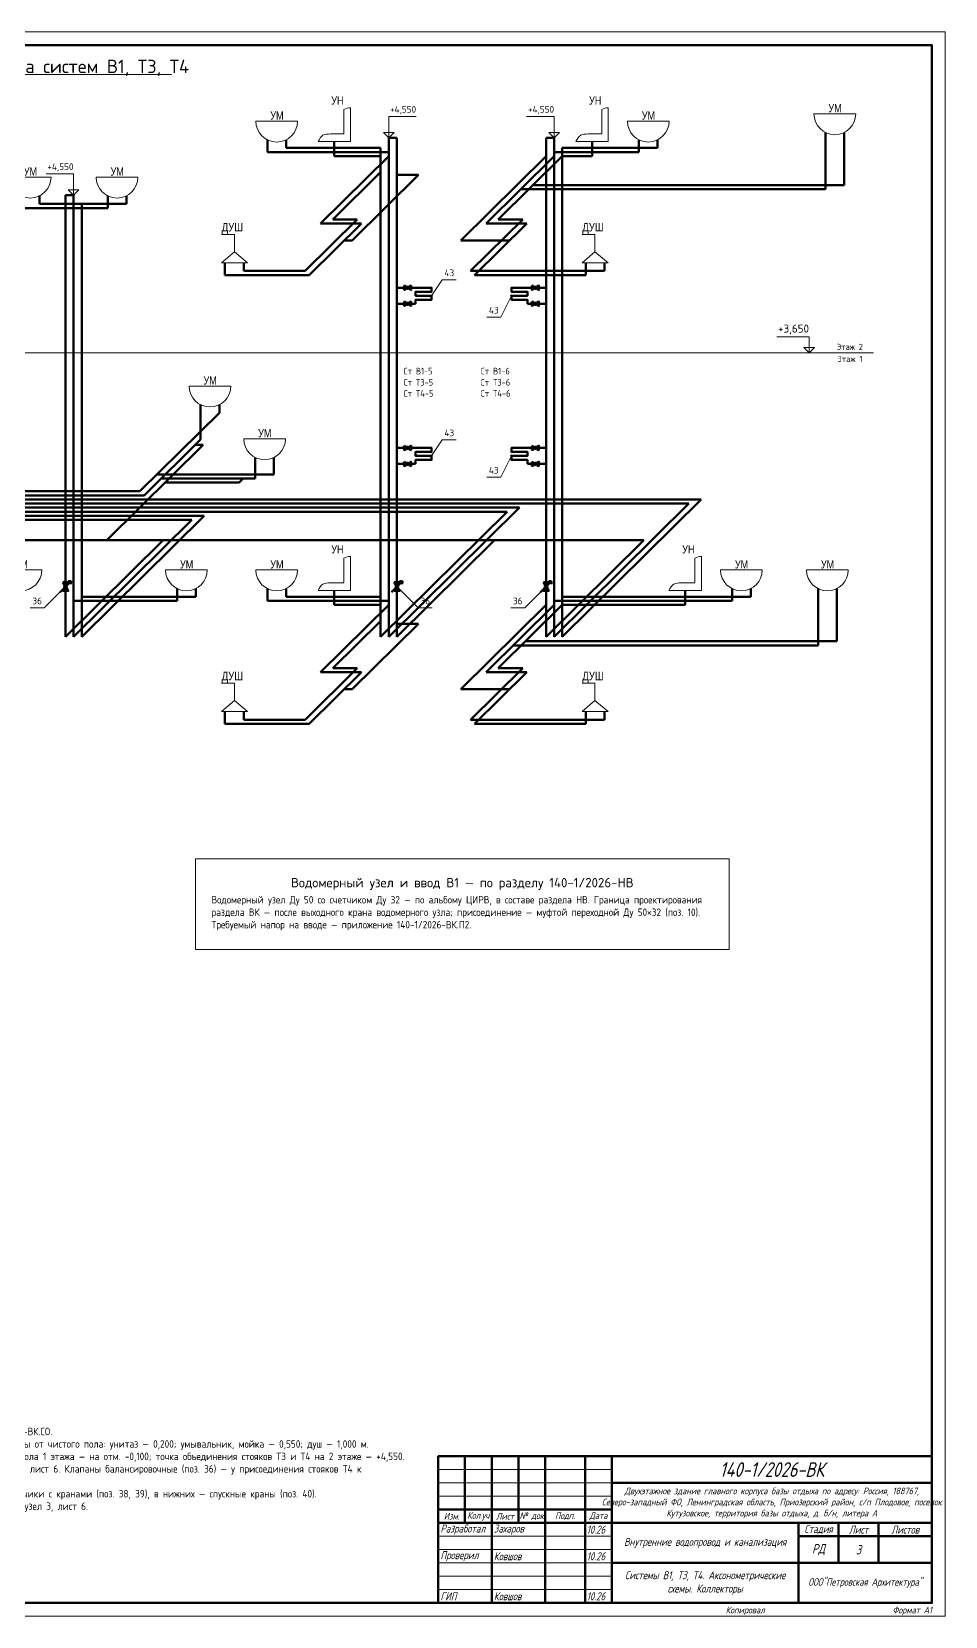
# Model space of a CAD drawing. Header units: millimetres. Extents: x -718 to 68664, y -49984 to -979.
# Drawn here: x 40418 to 68664, y -49984 to -979 of the extents above; entities that cross this region are included whole.
import ezdxf
from ezdxf.enums import TextEntityAlignment as Align

# ---------------------------------------------------------------- set-up
doc = ezdxf.new("R2010")
doc.units = ezdxf.units.MM
doc.linetypes.add('DASHED', pattern=[19.05, 12.7, -6.35])
for name, color, linetype, lineweight in [('Text', 7, 'Continuous', 15), ('ГВС (Т3)', 10, 'Continuous', 50), ('ГВС_циркуляция (Т4)', 6, 'Continuous', 50), ('Оборудование', 19, 'Continuous', 13), ('Рамка', 7, 'Continuous', 50), ('Таблицы', 7, 'Continuous', 18), ('Текст', 28, 'Continuous', 25), ('Тонкие', 8, 'Continuous', 13), ('ХВС (В1)', 5, 'Continuous', 50)]:
    doc.layers.add(name, color=color, linetype=linetype, lineweight=lineweight)
doc.styles.add('GOST', font='isocpeur.ttf', dxfattribs={"width": 0.9})
doc.styles.add('GOST_I', font='isocpeur.ttf', dxfattribs={"width": 0.8})
doc.styles.add('ISOCPEUR', font='isocpeur.ttf', dxfattribs={"width": 0.65})
doc.styles.add('ВАНЯ', font='isocpeur.ttf', dxfattribs={"width": 0.8, "height": 250})

# ---------------------------------------------------------------- blocks, each defined once
blk = doc.blocks.new('Умывальник')
at = {"layer": 'Оборудование'}
blk.add_line((-256, 256), (256, 256), dxfattribs=at)
blk.add_arc((0, 256), 256, 180, 0, dxfattribs=at)
at = {"layer": 'Оборудование', "insert": (-80, 375), "char_height": 100, "width": 453.43, "attachment_point": 1, "style": 'ВАНЯ'}
blk.add_mtext('{\\fArial|b0|i0|c204|p34;УМ}', dxfattribs=at)
blk = doc.blocks.new('Душ')
at = {"layer": 'Оборудование'}
for p, q in [((15448, -35911), (14824, -35911)), ((15448, -36758), (15448, -35911)), ((15448, -35911), (15448, -35911)), ((14824, -37304), (15448, -36758)), ((16095, -37304), (14824, -37304)), ((16095, -37304), (15448, -36758))]:
    blk.add_line(p, q, dxfattribs=at)
at = {"layer": 'Оборудование', "insert": (14827, -35343), "char_height": 420, "width": 578.01, "attachment_point": 1, "style": 'ВАНЯ'}
blk.add_mtext('{\\fArial|b0|i0|c204|p34;ДУШ}', dxfattribs=at)
blk = doc.blocks.new('Унитаз')
at = {"layer": 'Оборудование'}
for p, q in [((24083, -22839), (24083, -23137)), ((24163, -22817), (24163, -23234)), ((23917, -23140), (24083, -23140)), ((24163, -23234), (23765, -23234))]:
    blk.add_line(p, q, dxfattribs=at)
blk.add_arc((24163, -22969), 152, 90, 121.3609, dxfattribs=at)
blk.add_spline([(23765, -23234), (23826, -23155), (23917, -23140)], degree=3, dxfattribs=at)
at = {"layer": 'Оборудование', "insert": (23927, -22679), "char_height": 100, "width": 447.68, "attachment_point": 1, "style": 'ВАНЯ'}
blk.add_mtext('{\\fArial|b0|i0|c204|p34;УН}', dxfattribs=at)

msp = doc.modelspace()

# ---------------------------------------------------------------- linework, layer by layer
at = {"layer": 'Text'}
for p, q in [((39624, -2299), (44740, -2299)), ((51455, -4262), (51455, -3602)), ((51455, -3602), (52305, -3602)), ((55720, -3602), (56570, -3602)), ((56570, -4262), (56570, -3602)), ((51455, -4262), (51290, -4097)), ((51290, -4097), (51620, -4097)), ((51455, -4262), (51620, -4097)), ((56570, -4262), (56405, -4097)), ((56405, -4097), (56735, -4097)), ((56570, -4262), (56735, -4097)), ((40862, -5376), (41712, -5376)), ((41712, -6036), (41712, -5376)), ((41712, -6036), (41547, -5871)), ((41547, -5871), (41877, -5871)), ((41712, -6036), (41877, -5871)), ((52783, -9146), (53113, -8652)), ((53113, -8652), (53546, -8652)), ((55250, -9146), (54920, -9806)), ((54487, -9806), (54920, -9806)), ((63454, -10417), (64457, -10417)), ((64457, -10912), (64292, -10747)), ((64292, -10747), (64622, -10747)), ((64457, -10912), (64457, -10417)), ((64457, -10912), (64622, -10747)), ((52783, -14096), (53113, -13602)), ((53113, -13602), (53546, -13602)), ((55250, -14096), (54920, -14756)), ((54487, -14756), (54920, -14756)), ((41464, -18139), (40804, -18799)), ((51711, -18139), (52371, -18799)), ((56322, -18139), (55662, -18799)), ((40371, -18799), (40804, -18799)), ((52371, -18799), (52804, -18799)), ((55229, -18799), (55662, -18799))]:
    msp.add_line(p, q, dxfattribs=at)
at = {"layer": 'Text', "linetype": 'DASHED'}
msp.add_line((17240, -10910), (66441, -10910), dxfattribs=at)
at = {"layer": 'Text'}
for centre in [(52783, -9146), (55250, -9146), (52783, -14096), (55250, -14096), (41464, -18139), (51711, -18139), (56322, -18139)]:
    msp.add_circle(centre, 28.9, dxfattribs=at)
at = {"layer": 'ГВС (Т3)'}
for p, q in [((47705, -4323), (47705, -4701)), ((51456, -4259), (51456, -19694)), ((56571, -4259), (56571, -19694)), ((59191, -4323), (59191, -4701)), ((64960, -4096), (64960, -5850)), ((47705, -4701), (51456, -4701)), ((51456, -4827), (49350, -6910)), ((56571, -4827), (54465, -6910)), ((56571, -4701), (59191, -4701)), ((55536, -5850), (64960, -5850)), ((41714, -6034), (41714, -19694)), ((42767, -6054), (42767, -6432)), ((40083, -6432), (42767, -6432)), ((50610, -6910), (48997, -8504)), ((49350, -6910), (50610, -6910)), ((55725, -6910), (54112, -8504)), ((54465, -6910), (55725, -6910)), ((46394, -8127), (46394, -8504)), ((57550, -8127), (57550, -8504)), ((46394, -8504), (48997, -8504)), ((57550, -8504), (54112, -8504)), ((45641, -12516), (45641, -13587)), ((45641, -13587), (43890, -15319)), ((47329, -14147), (47329, -14795)), ((44419, -14795), (47329, -14795)), ((13343, -15571), (60740, -15571)), ((14102, -15319), (43890, -15319)), ((60740, -15571), (56571, -19694)), ((11825, -16075), (45373, -16075)), ((12963, -15697), (55497, -15697)), ((45373, -16075), (41714, -19694)), ((55497, -15697), (51456, -19694)), ((41714, -18580), (44913, -18580)), ((44913, -18202), (44913, -18580)), ((47705, -18202), (47705, -18580)), ((47705, -18580), (51456, -18580)), ((56571, -18580), (62070, -18580)), ((62070, -18202), (62070, -18580)), ((64730, -18202), (64730, -19957)), ((51456, -18706), (49350, -20789)), ((56571, -18706), (54465, -20789)), ((55306, -19957), (64730, -19957)), ((50610, -20789), (48997, -22384)), ((49350, -20789), (50610, -20789)), ((55725, -20789), (54112, -22384)), ((54465, -20789), (55725, -20789)), ((46394, -22006), (46394, -22384)), ((57550, -22006), (57550, -22384)), ((46394, -22384), (48997, -22384)), ((57550, -22384), (54112, -22384))]:
    msp.add_line(p, q, dxfattribs=at)
at = {"layer": 'ГВС_циркуляция (Т4)'}
for p, q in [((51456, -4259), (51708, -4259)), ((51708, -4259), (51708, -19694)), ((56319, -4259), (56319, -19694)), ((56319, -4259), (56571, -4259)), ((56319, -4827), (53681, -7435)), ((52381, -5407), (50330, -7435)), ((51708, -5407), (52381, -5407)), ((41462, -6034), (41462, -19694)), ((41462, -6034), (41714, -6034)), ((50078, -7435), (50330, -7435)), ((53681, -7435), (55193, -7435)), ((51711, -8899), (52288, -8899)), ((56322, -8899), (55745, -8899)), ((51711, -9394), (52288, -9394)), ((56322, -9394), (55745, -9394)), ((45723, -13755), (42740, -16705)), ((45723, -13755), (45471, -13755)), ((51711, -13849), (52288, -13849)), ((56322, -13849), (55745, -13849)), ((51711, -14344), (52288, -14344)), ((56322, -14344), (55745, -14344)), ((44544, -14921), (46830, -14921)), ((46957, -14795), (46830, -14921)), ((9928, -16705), (59341, -16705)), ((44484, -16705), (41462, -19694)), ((54730, -16705), (51708, -19694)), ((59341, -16705), (56319, -19694)), ((41293, -18311), (41636, -17967)), ((41636, -17967), (41543, -17974)), ((41636, -17967), (41629, -18060)), ((51539, -18311), (51882, -17967)), ((51882, -17967), (51790, -17974)), ((51882, -17967), (51876, -18060)), ((56151, -18311), (56494, -17967)), ((56494, -17967), (56402, -17974)), ((56494, -17967), (56488, -18060)), ((56319, -18706), (53681, -21315)), ((52381, -19287), (50330, -21315)), ((51708, -19287), (52381, -19287)), ((50078, -21315), (50330, -21315)), ((53681, -21315), (55193, -21315))]:
    msp.add_line(p, q, dxfattribs=at)
for points in [[(51934, -8832), (52148, -8966), (52148, -8832), (51934, -8966)], [(55885, -8832), (56100, -8966), (56100, -8832), (55885, -8966)], [(51934, -9327), (52148, -9461), (52148, -9327), (51934, -9461)], [(55885, -9327), (56100, -9461), (56100, -9327), (55885, -9461)], [(51934, -13782), (52148, -13916), (52148, -13782), (51934, -13916)], [(55885, -13782), (56100, -13916), (56100, -13782), (55885, -13916)], [(51934, -14277), (52148, -14411), (52148, -14277), (51934, -14411)], [(55885, -14277), (56100, -14411), (56100, -14277), (55885, -14411)], [(41382, -18007), (41547, -18007), (41382, -18271), (41547, -18271)], [(51628, -18007), (51793, -18007), (51628, -18271), (51793, -18271)], [(56240, -18007), (56405, -18007), (56240, -18271), (56405, -18271)]]:
    msp.add_lwpolyline(points, close=True, dxfattribs=at)
for points in [[(52288, -8899), (52783, -8899), (52783, -9023), (52288, -9023), (52288, -9146), (52783, -9146), (52783, -9270), (52288, -9270), (52288, -9394)], [(55745, -8899), (55250, -8899), (55250, -9023), (55745, -9023), (55745, -9146), (55250, -9146), (55250, -9270), (55745, -9270), (55745, -9394)], [(52288, -13849), (52783, -13849), (52783, -13973), (52288, -13973), (52288, -14096), (52783, -14096), (52783, -14220), (52288, -14220), (52288, -14344)], [(55745, -13849), (55250, -13849), (55250, -13973), (55745, -13973), (55745, -14096), (55250, -14096), (55250, -14220), (55745, -14220), (55745, -14344)]]:
    msp.add_lwpolyline(points, dxfattribs=at)
for centre, radius in [((52041, -8899), 32.2), ((55992, -8899), 32.2), ((52041, -9394), 32.2), ((55992, -9394), 32.2), ((52041, -13849), 32.2), ((55992, -13849), 32.2), ((52041, -14344), 32.2), ((55992, -14344), 32.2), ((41464, -18139), 39.6), ((51711, -18139), 39.6), ((56322, -18139), 39.6)]:
    msp.add_circle(centre, radius, dxfattribs=at)
at = {"layer": 'Рамка', "lineweight": 50}
for points in [[(932, -49572), (68252, -49572), (68252, -1392), (932, -1392)], [(52990, -49572), (68252, -49572), (68252, -45034), (52990, -45034)]]:
    msp.add_lwpolyline(points, close=True, dxfattribs=at)
at = {"layer": 'Таблицы', "lineweight": 50}
for p, q in [((53814, -47096), (53814, -45034)), ((54640, -49572), (54640, -45034)), ((55464, -47096), (55464, -45034)), ((56290, -49572), (56290, -45034)), ((57527, -49572), (57527, -45034)), ((58352, -49572), (58352, -45034)), ((58352, -45859), (68252, -45859)), ((52990, -46684), (58352, -46684)), ((52990, -47096), (68252, -47096)), ((64127, -49572), (64127, -47096)), ((64127, -47509), (68252, -47509)), ((65364, -48334), (65364, -47096)), ((66602, -48334), (66602, -47096)), ((58352, -48334), (68252, -48334))]:
    msp.add_line(p, q, dxfattribs=at)
at = {"layer": 'Таблицы', "lineweight": 18}
for p, q in [((52990, -45446), (58352, -45446)), ((52990, -45859), (58352, -45859)), ((52990, -46272), (58352, -46272)), ((52990, -47509), (58352, -47509)), ((52990, -47922), (58352, -47922)), ((52990, -48334), (58352, -48334)), ((52990, -48746), (58352, -48746)), ((52990, -49159), (58352, -49159))]:
    msp.add_line(p, q, dxfattribs=at)
at = {"layer": 'Тонкие'}
for points in [[(-718, -49984), (68664, -49984), (68664, -979), (-718, -979)], [(45482, -29359), (61982, -29359), (61982, -26554), (45482, -26554)]]:
    msp.add_lwpolyline(points, close=True, dxfattribs=at)
at = {"layer": 'ХВС (В1)'}
for p, q in [((48284, -4323), (48284, -4575)), ((49771, -4380), (49771, -4827)), ((57742, -4380), (57742, -4827)), ((59770, -4323), (59770, -4575)), ((65538, -4096), (65538, -5724)), ((51204, -4575), (48284, -4575)), ((49771, -4827), (51204, -4827)), ((51204, -4575), (51204, -19694)), ((56823, -4827), (54844, -6784)), ((56823, -4575), (56823, -19694)), ((56823, -4575), (59770, -4575)), ((56823, -4827), (57742, -4827)), ((51204, -5325), (49729, -6784)), ((55915, -5724), (65538, -5724)), ((40661, -6054), (40661, -6306)), ((40661, -6306), (43346, -6306)), ((41966, -6306), (41966, -19694)), ((43346, -6054), (43346, -6306)), ((50485, -6784), (48873, -8378)), ((49729, -6784), (50485, -6784)), ((55600, -6784), (53987, -8378)), ((54844, -6784), (55600, -6784)), ((46972, -8127), (46972, -8378)), ((58129, -8127), (58129, -8378)), ((48873, -8378), (46972, -8378)), ((53987, -8378), (58129, -8378)), ((46220, -12516), (46220, -12765)), ((46220, -12765), (43765, -15193)), ((47908, -14147), (47908, -14669)), ((44295, -14669), (47908, -14669)), ((13722, -15445), (61119, -15445)), ((14481, -15193), (43765, -15193)), ((61119, -15445), (56823, -19694)), ((12205, -15949), (45753, -15949)), ((12584, -15823), (55118, -15823)), ((45753, -15949), (41966, -19694)), ((55118, -15823), (51204, -19694)), ((41966, -18454), (45492, -18454)), ((45492, -18202), (45492, -18454)), ((48284, -18202), (48284, -18454)), ((51204, -18454), (48284, -18454)), ((49771, -18259), (49771, -18706)), ((56823, -18454), (62649, -18454)), ((60621, -18259), (60621, -18706)), ((62649, -18202), (62649, -18454)), ((65308, -18202), (65308, -19831)), ((49771, -18706), (51204, -18706)), ((56823, -18706), (54844, -20663)), ((56823, -18706), (60621, -18706)), ((51204, -19205), (49729, -20663)), ((55686, -19831), (65308, -19831)), ((50485, -20663), (48873, -22258)), ((49729, -20663), (50485, -20663)), ((55600, -20663), (53987, -22258)), ((54844, -20663), (55600, -20663)), ((46972, -22006), (46972, -22258)), ((58129, -22006), (58129, -22258)), ((48873, -22258), (46972, -22258)), ((53987, -22258), (58129, -22258))]:
    msp.add_line(p, q, dxfattribs=at)

# ---------------------------------------------------------------- block references
at = {"layer": 'Text'}
for name, p, xscale, yscale, zscale in [('Унитаз', (-10618, 54170), 2.52, 2.52, 2.52), ('Унитаз', (-2647, 54170), 2.52, 2.52, 2.52), ('Душ', (36951, 15375), 0.63, 0.63, 0.63), ('Душ', (48100, 15375), 0.63, 0.63, 0.63), ('Унитаз', (-10618, 40290), 2.52, 2.52, 2.52), ('Унитаз', (232, 40290), 2.52, 2.52, 2.52), ('Душ', (36951, 1496), 0.63, 0.63, 0.63), ('Душ', (48100, 1496), 0.63, 0.63, 0.63)]:
    msp.add_blockref(name, p, dxfattribs=dict(at, xscale=xscale, yscale=yscale, zscale=zscale))
at = {"layer": 'Оборудование', "xscale": 2.52, "yscale": 2.52, "zscale": 2.52}
for p in [(65249, -4164), (47994, -4391), (59480, -4391), (40372, -6123), (43056, -6123), (45930, -12584), (47618, -14215), (40085, -18271), (45202, -18271), (47994, -18271), (62360, -18271), (65019, -18271)]:
    msp.add_blockref('Умывальник', p, dxfattribs=at)

# ---------------------------------------------------------------- texts
at = {"layer": 'Text', "style": 'ISOCPEUR'}
for s, p in [('Этаж 2', (65310, -10821)), ('Этаж 1', (65329, -11194))]:
    msp.add_text(s, height=189, dxfattribs=at).set_placement(p)
at = {"layer": 'Text', "attachment_point": 1, "style": 'GOST'}
for s, insert, char_height, width in [('Ст В1-5\\PСт Т3-5\\PСт Т4-5', (51917, -11374), 206.2, 1815), ('Ст В1-6\\PСт Т3-6\\PСт Т4-6', (54301, -11374), 206.2, 1815), ('Водомерный узел Ду 50 со счетчиком Ду 32 — по альбому ЦИРВ, в составе раздела НВ. Граница проектирования раздела ВК — после выходного крана водомерного узла; присоединение — муфтой переходной Ду 50×32 (поз. 10). Требуемый напор на вводе — приложение 140-1/2026-ВК.П2.', (45977, -27709), 231, 15510)]:
    msp.add_mtext(s, dxfattribs=dict(at, insert=insert, char_height=char_height, width=width))
at = {"layer": 'Текст', "style": 'GOST'}
for s, height, p in [('Схема систем В1, Т3, Т4', 412.5, (42182, -2052)), ('Водомерный узел и ввод В1 — по разделу 140-1/2026-НВ', 288.75, (53732, -27296))]:
    msp.add_text(s, height=height, dxfattribs=at).set_placement(p, align=Align.MIDDLE_CENTER)
for s, height, p in [('+4,550', 206.2, (51496, -3545)), ('+4,550', 206.2, (55762, -3545)), ('+4,550', 206.2, (40903, -5318)), ('+3,650', 247.5, (63495, -10359))]:
    msp.add_text(s, height=height, dxfattribs=at).set_placement(p, align=Align.BOTTOM_LEFT)
for s, p in [('43', (53330, -8602)), ('43', (54703, -9757)), ('43', (53330, -13552)), ('43', (54703, -14707)), ('36', (40588, -18749)), ('36', (52587, -18749)), ('36', (55446, -18749))]:
    msp.add_text(s, height=206.2, dxfattribs=at).set_placement(p, align=Align.BOTTOM_CENTER)
at = {"layer": 'Текст'}
for s, insert, char_height, width, attachment_point, style in [('1. Позиции — по спецификации 140-1/2026-ВК.СО.\\P2. Высота установки водоразборной арматуры от чистого пола: унитаз — 0,200; умывальник, мойка — 0,550; душ — 1,000 м.\\P3. Трубопроводы В1, Т3, Т4 в конструкции пола 1 этажа — на отм. -0,100; точка объединения стояков Т3 и Т4 на 2 этаже — +4,550.\\P4. Полотенцесушители (поз. 43) — по узлу 4, лист 6. Клапаны балансировочные (поз. 36) — у присоединения стояков Т4 к циркуляционной магистрали.\\P5. В верхних точках стояков — воздухоотводчики с кранами (поз. 38, 39), в нижних — спускные краны (поз. 40).\\P6. Проходы через перекрытие — в гильзах, узел 3, лист 6.', (34344, -44153), 231, 18150, 1, 'GOST'), ('{\\W0.8;\\Q15;Двухэтажное здание главного корпуса базы отдыха по адресу: Россия, 188767, Северо-западный ФО, Ленинградская область, Приозерский район, с/п Плодовое, поселок Кутузовское, территория базы отдыха, д. б/н, литера А}', (63302, -46478), 206.25, 9570, 5, 'GOST_I'), ('{\\W0.8;\\Q15;Внутренние водопровод и канализация}', (61240, -47715), 247.5, 5445, 5, 'GOST_I'), ('{\\W0.8;\\Q15;Системы В1, Т3, Т4. Аксонометрические схемы. Коллекторы}', (61240, -48953), 247.5, 5445, 5, 'GOST_I'), ('{\\W0.8;\\Q15;ООО"Петровская Архитектура"}', (66190, -48953), 231, 3960, 5, 'GOST_I')]:
    msp.add_mtext(s, dxfattribs=dict(at, insert=insert, char_height=char_height, width=width, attachment_point=attachment_point, style=style))
at = {"layer": 'Текст', "style": 'GOST_I'}
for s, insert, char_height, attachment_point in [('{\\W0.8;\\Q15;140-1/2026-ВК}', (63302, -45446), 453.75, 5), ('{\\W0.8;\\Q15;Изм.}', (53402, -46890), 206.25, 5), ('{\\W0.8;\\Q15;Кол.уч}', (54227, -46890), 206.25, 5), ('{\\W0.8;\\Q15;Лист}', (55052, -46890), 206.25, 5), ('{\\W0.8;\\Q15;№ док}', (55877, -46890), 206.25, 5), ('{\\W0.8;\\Q15;Подп.}', (56908, -46890), 206.25, 5), ('{\\W0.8;\\Q15;Дата}', (57940, -46890), 206.25, 5), ('{\\W0.8;\\Q15;Разработал}', (53055, -47303), 247.5, 4), ('{\\W0.8;\\Q15;Захаров}', (54705, -47303), 247.5, 4), ('{\\W0.8;\\Q15;10.26}', (57576, -47303), 247.5, 4), ('{\\W0.8;\\Q15;Стадия}', (64746, -47303), 247.5, 5), ('{\\W0.8;\\Q15;Лист}', (65983, -47303), 247.5, 5), ('{\\W0.8;\\Q15;Листов}', (67427, -47303), 247.5, 5), ('{\\W0.8;\\Q15;Проверил}', (53055, -48128), 247.5, 4), ('{\\W0.8;\\Q15;Ковшов}', (54705, -48128), 247.5, 4), ('{\\W0.8;\\Q15;10.26}', (57576, -48128), 247.5, 4), ('{\\W0.8;\\Q15;РД}', (64746, -47922), 288.75, 5), ('{\\W0.8;\\Q15;3}', (65983, -47922), 288.75, 5), ('{\\W0.8;\\Q15;}', (67427, -47922), 288.75, 5), ('{\\W0.8;\\Q15;ГИП}', (53055, -49365), 247.5, 4), ('{\\W0.8;\\Q15;Ковшов}', (54705, -49365), 247.5, 4), ('{\\W0.8;\\Q15;10.26}', (57576, -49365), 247.5, 4), ('{\\W0.8;\\Q15;Копировал}', (62477, -49819), 206.25, 5), ('{\\W0.8;\\Q15;Формат А1}', (68252, -49819), 206.25, 6)]:
    msp.add_mtext(s, dxfattribs=dict(at, insert=insert, char_height=char_height, attachment_point=attachment_point))

doc.saveas('drawing.dxf')
